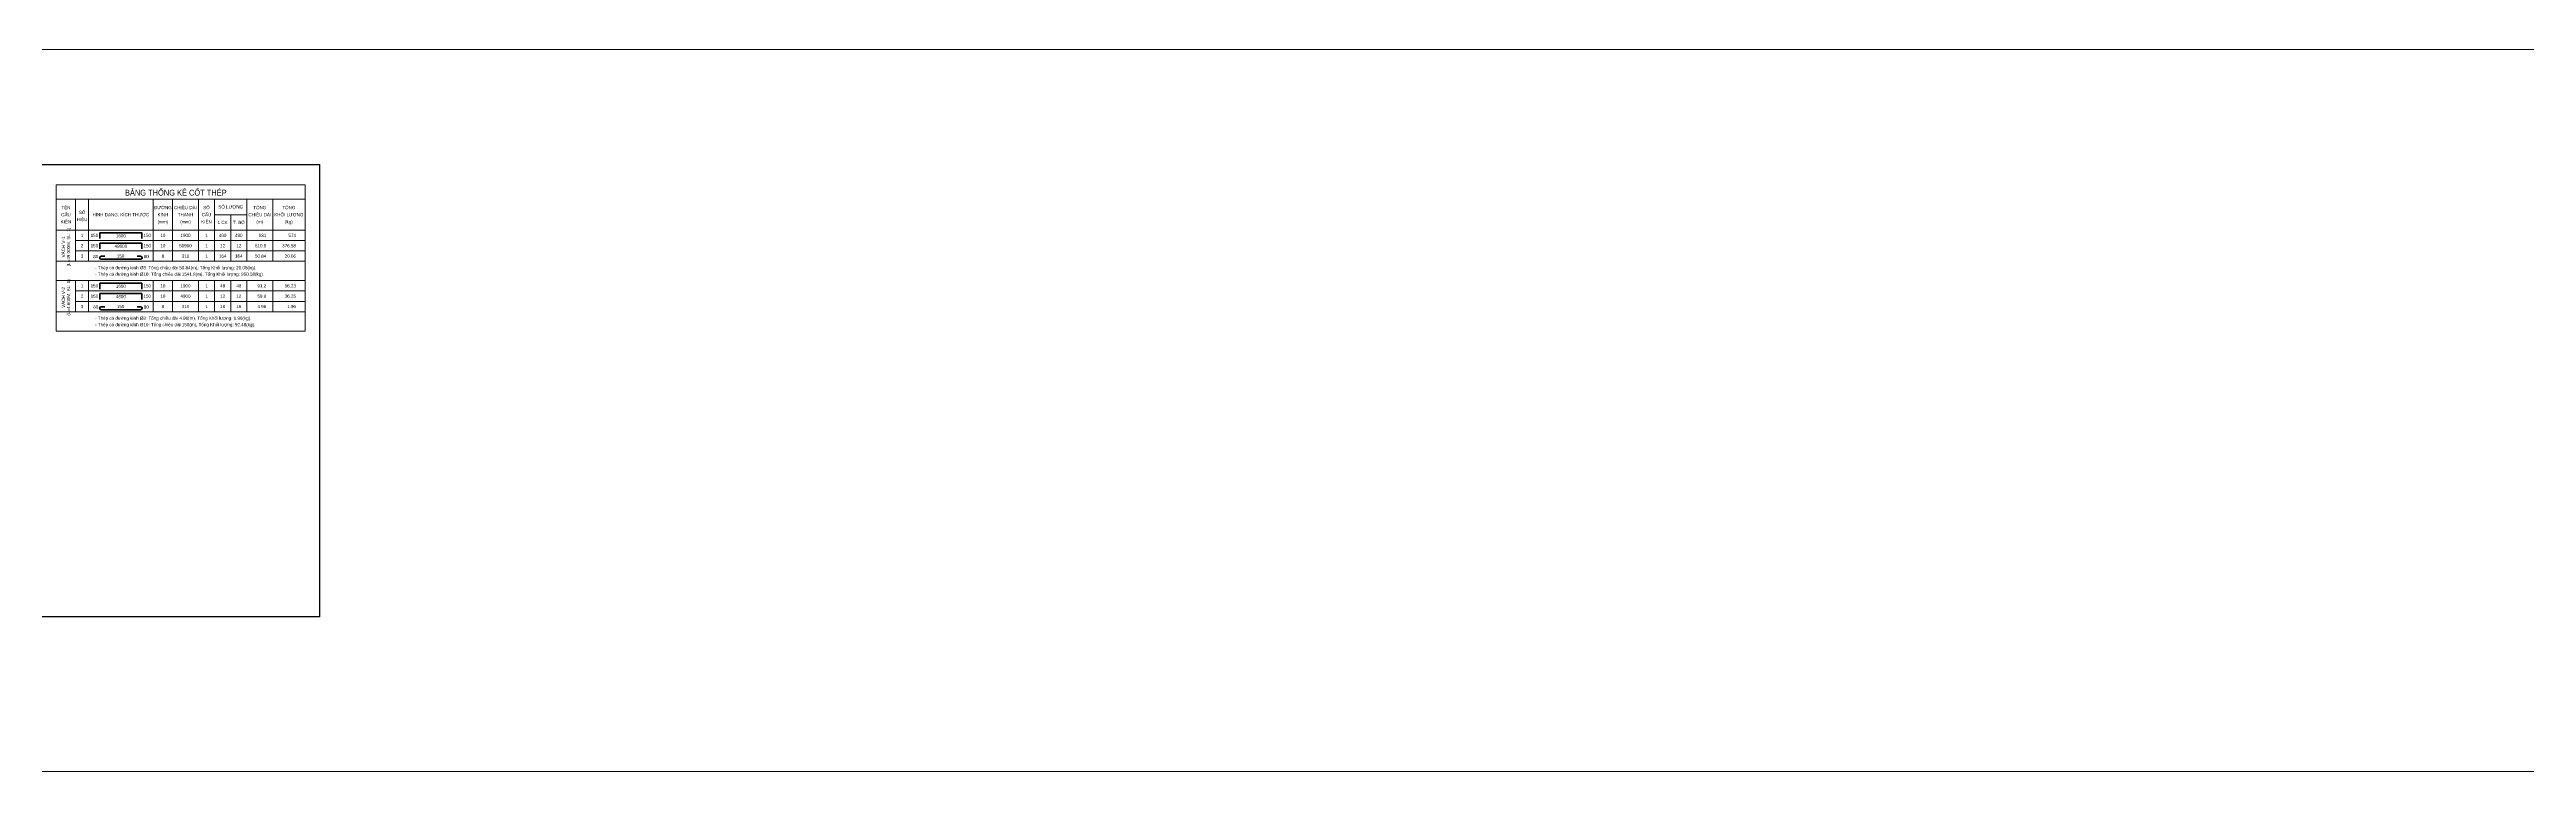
# Model space of a CAD drawing. Extents: x -165145 to 691808, y -202842 to 311040.
# Drawn here: x 266647 to 362496, y 28236 to 56138 of the extents above; entities that cross this region are included whole.
import ezdxf
from ezdxf.enums import TextEntityAlignment as Align

# ---------------------------------------------------------------- set-up
doc = ezdxf.new("R2010")
doc.units = 0
doc.header["$LTSCALE"] = 10
doc.header["$MEASUREMENT"] = 0
doc.layers.get('0').update_dxf_attribs({"linetype": 'CONTINUOUS'})
doc.layers.get('Defpoints').update_dxf_attribs({"color": 5, "linetype": 'CONTINUOUS'})
for name, color, linetype, lineweight in [('DCE_BaoBeTong', 4, 'CONTINUOUS', 18), ('Dce_text', 7, 'CONTINUOUS', 13), ('DCE_ThepChu', 1, 'CONTINUOUS', 35), ('GE_KC_NETMANH', 8, 'CONTINUOUS', 20), ('GE_KC_TEXT', 4, 'CONTINUOUS', 20), ('TEXT', 4, 'CONTINUOUS', 20)]:
    doc.layers.add(name, color=color, linetype=linetype, lineweight=lineweight)
doc.styles.add('Dce_Text', font='arial.ttf', dxfattribs={"width": 0.8})
doc.styles.add('Dce_Text2', font='arial.ttf', dxfattribs={"width": 0.8})

# ---------------------------------------------------------------- blocks, each defined once
blk = doc.blocks.new('TKTitle')
at = {"layer": 'DCE_BaoBeTong'}
for p, q in [((15, -11), (15, -35)), ((25, -11), (25, -35)), ((75, -11), (75, -35)), ((90, -11), (90, -35)), ((110, -11), (110, -35)), ((122.5, -11), (122.5, -35)), ((147.5, -11), (147.5, -35)), ((167.5, -11), (167.5, -35)), ((122.5, -23), (147.5, -23)), ((135, -23), (135, -35))]:
    blk.add_line(p, q, dxfattribs=at)
for points in [[(0, 0), (0, -11), (0, -35), (15, -35), (25, -35), (75, -35), (90, -35), (122.5, -35), (135, -35), (147.5, -35), (167.5, -35), (192.5, -35), (192.5, -11), (192.5, 0), (0, 0)], [(0, -11), (15, -11), (25, -11), (75, -11), (90, -11), (122.5, -11), (147.5, -11), (167.5, -11), (192.5, -11)]]:
    blk.add_lwpolyline(points, dxfattribs=at)
at = {"style": 'Dce_Text', "width": 0.8}
for s, height, p in [('TÊN', 2.5, (7.5, -17.5)), ('BẢNG THỐNG KÊ CỐT THÉP', 4.5, (92.5, -6)), ('ĐƯỜNG', 2.5, (82.5, -17.5)), ('CHIỀU DÀI', 2.5, (100, -17.5)), ('SỐ', 2.5, (116.25, -17.5)), ('SỐ LƯỢNG', 2.5, (135, -17)), ('TỔNG', 2.5, (157.5, -17.5)), ('TỔNG', 2.5, (180, -17.5)), ('KIỆN', 2.5, (7.5, -28.5)), ('CẤU', 2.5, (7.5, -23)), ('HIỆU', 2.5, (20, -26.75)), ('SỐ', 2.5, (20, -21.25)), ('HÌNH DẠNG, KÍCH THƯỚC', 2.5, (50, -23)), ('KÍNH', 2.5, (82.5, -23)), ('(mm)', 2.5, (82.5, -28.5)), ('THANH', 2.5, (100, -23)), ('(mm)', 2.5, (100, -28.5)), ('KIỆN', 2.5, (116.25, -28.5)), ('CẤU', 2.5, (116.25, -23)), ('1 CK', 2.5, (128.75, -29)), ('T. BỘ', 2.5, (141.25, -29)), ('CHIỀU DÀI', 2.5, (157.5, -23)), ('(m)', 2.5, (157.5, -28.5)), ('KHỐI LƯỢNG', 2.5, (180, -23)), ('(kg)', 2.5, (180, -28.5))]:
    blk.add_text(s, height=height, dxfattribs=at).set_placement(p, align=Align.MIDDLE_CENTER)
blk = doc.blocks.new('TenCauKien')
at = {"layer": 'Dce_text', "style": 'Dce_Text', "width": 0.8}
for tag, p in [('TENCAUKIEN', (-2, 0)), ('SOCAUKIEN', (2, 0))]:
    blk.add_attdef(tag, text='', height=2.5, rotation=90, dxfattribs=at).set_placement(p, align=Align.MIDDLE_CENTER)
blk = doc.blocks.new('TK4')
at = {"layer": 'DCE_BaoBeTong'}
for p, q in [((0, -8), (0, 0)), ((25, -8), (25, 0)), ((75, -8), (75, 0)), ((90, -8), (90, 0)), ((110, -8), (110, 0)), ((122.5, -8), (122.5, 0)), ((135, -8), (135, 0)), ((147.5, -8), (147.5, 0)), ((167.5, -8), (167.5, 0))]:
    blk.add_line(p, q, dxfattribs=at)
for points in [[(15, -8), (25, -8), (75, -8), (90, -8), (122.5, -8), (135, -8), (147.5, -8), (167.5, -8), (192.5, -8), (192.5, 0)], [(15, 0), (15, -8)]]:
    blk.add_lwpolyline(points, dxfattribs=at)
at = {"layer": 'DCE_ThepChu'}
blk.add_lwpolyline([(33.8, -6.5), (33.8, -2), (66.2, -2), (66.2, -6.5)], dxfattribs=at)
at = {"layer": 'Dce_text', "color": 2, "style": 'Dce_Text', "width": 0.8, "flags": 4}
for tag, p in [('SH', (20, -4)), ('L2', (50, -4.3)), ('DK', (82.5, -4)), ('sumL', (100, -4)), ('SKC', (116.2, -4)), ('SL', (128.8, -4))]:
    blk.add_attdef(tag, text='', height=2.5, dxfattribs=at).set_placement(p, align=Align.MIDDLE_CENTER)
for tag, p in [('L1', (32.4, -4)), ('Lall', (162.5, -4)), ('KL', (185.5, -4))]:
    blk.add_attdef(tag, text='', height=2.5, dxfattribs=at).set_placement(p, align=Align.MIDDLE_RIGHT)
blk.add_attdef('L3', text='', height=2.5, dxfattribs=at).set_placement((67.5, -4), align=Align.MIDDLE_LEFT)
at = {"layer": 'Dce_text', "color": 2, "style": 'Dce_Text', "width": 0.8}
blk.add_attdef('TSL', text='', height=2.5, dxfattribs=at).set_placement((141.2, -4), align=Align.MIDDLE_CENTER)
blk = doc.blocks.new('TK8')
at = {"layer": 'DCE_BaoBeTong'}
for p, q in [((0, -8), (0, 0)), ((25, -8), (25, 0)), ((75, -8), (75, 0)), ((90, -8), (90, 0)), ((110, -8), (110, 0)), ((122.5, -8), (122.5, 0)), ((135, -8), (135, 0)), ((147.5, -8), (147.5, 0)), ((167.5, -8), (167.5, 0))]:
    blk.add_line(p, q, dxfattribs=at)
for points in [[(15, -8), (25, -8), (75, -8), (90, -8), (122.5, -8), (135, -8), (147.5, -8), (167.5, -8), (192.5, -8), (192.5, 0)], [(15, 0), (15, -8)]]:
    blk.add_lwpolyline(points, dxfattribs=at)
at = {"layer": 'DCE_ThepChu'}
blk.add_lwpolyline([(37.5, -4.2), (34.7, -4.2, 1), (34.7, -6.5), (65.3, -6.5, 1), (65.3, -4.2), (62.5, -4.2)], format="xyb", dxfattribs=at)
at = {"layer": 'Dce_text', "color": 2, "style": 'Dce_Text', "width": 0.8, "flags": 4}
for tag, p in [('SH', (20, -4)), ('L', (49.8, -4)), ('DK', (82.5, -4)), ('sumL', (100, -4)), ('SKC', (116.2, -4)), ('SL', (128.8, -4))]:
    blk.add_attdef(tag, text='', height=2.5, dxfattribs=at).set_placement(p, align=Align.MIDDLE_CENTER)
at = {"layer": 'Dce_text', "color": 2, "style": 'Dce_Text', "width": 0.8}
blk.add_attdef('M1', text='', height=2.5, dxfattribs=at).set_placement((32.5, -4.4), align=Align.MIDDLE_RIGHT)
blk.add_attdef('M2', text='', height=2.5, dxfattribs=at).set_placement((67.7, -4.4), align=Align.MIDDLE_LEFT)
blk.add_attdef('TSL', text='', height=2.5, dxfattribs=at).set_placement((141.2, -4), align=Align.MIDDLE_CENTER)
at = {"layer": 'Dce_text', "color": 2, "style": 'Dce_Text', "width": 0.8, "flags": 4}
for tag, p in [('Lall', (162.5, -4)), ('KL', (185.5, -4))]:
    blk.add_attdef(tag, text='', height=2.5, dxfattribs=at).set_placement(p, align=Align.MIDDLE_RIGHT)

msp = doc.modelspace()

# ---------------------------------------------------------------- linework, layer by layer
at = {"layer": 'DCE_BaoBeTong'}
for p, q in [((266908.20192, 47956.53578), (267658.20192, 47956.53578)), ((266908.20192, 47956.53578), (266908.20192, 47206.53578)), ((276533.20192, 47956.53578), (276533.20192, 47206.53578)), ((266908.20192, 47206.53578), (276533.20192, 47206.53578)), ((266908.20192, 46006.53578), (267658.20192, 46006.53578)), ((266908.20192, 46006.53578), (266908.20192, 45256.53578)), ((266908.20192, 45256.53578), (276533.20192, 45256.53578)), ((276533.20192, 46006.53578), (276533.20192, 45256.53578))]:
    msp.add_line(p, q, dxfattribs=at)
at = {"layer": 'Defpoints'}
msp.add_lwpolyline([(256079.62104, 51690.67134), (277096.58979, 51690.67134), (277096.58979, 34206.99009), (256079.62104, 34206.99009)], close=True, dxfattribs=at)
at = {"layer": 'GE_KC_NETMANH'}
for p, q in [((174130.40086, 56137.81397), (385223.40086, 56137.81397)), ((174130.40086, 28236.30009), (385223.40086, 28236.30009))]:
    msp.add_line(p, q, dxfattribs=at)

# ---------------------------------------------------------------- block references
at = {"layer": 'GE_KC_TEXT'}
ref = msp.add_blockref('TK4', (266908.20192, 49156.53578), dxfattribs=dict(at, xscale=50, yscale=50, zscale=50))
ref.add_attrib('SH', '1', dxfattribs={"layer": 'Dce_text', "color": 2, "height": 125, "style": 'Dce_Text', "width": 0.8}).set_placement((267908.20192, 48956.53578), align=Align.MIDDLE_CENTER)
ref.add_attrib('L2', '1600', dxfattribs={"layer": 'Dce_text', "color": 2, "height": 125, "style": 'Dce_Text', "width": 0.8}).set_placement((269408.20192, 48940.57399), align=Align.MIDDLE_CENTER)
ref.add_attrib('L1', '150', dxfattribs={"layer": 'Dce_text', "color": 2, "height": 125, "style": 'Dce_Text', "width": 0.8}).set_placement((268529.46723, 48956.53578), align=Align.MIDDLE_RIGHT)
ref.add_attrib('L3', '150', dxfattribs={"layer": 'Dce_text', "color": 2, "height": 125, "style": 'Dce_Text', "width": 0.8}).set_placement((270282.44089, 48956.53578), align=Align.MIDDLE_LEFT)
ref.add_attrib('DK', '10', dxfattribs={"layer": 'Dce_text', "color": 2, "height": 125, "style": 'Dce_Text', "width": 0.8}).set_placement((271033.20192, 48956.53578), align=Align.MIDDLE_CENTER)
ref.add_attrib('sumL', '1900', dxfattribs={"layer": 'Dce_text', "color": 2, "height": 125, "style": 'Dce_Text', "width": 0.8}).set_placement((271908.20192, 48956.53578), align=Align.MIDDLE_CENTER)
ref.add_attrib('SL', '490', dxfattribs={"layer": 'Dce_text', "color": 2, "height": 125, "style": 'Dce_Text', "width": 0.8}).set_placement((273345.70192, 48956.53578), align=Align.MIDDLE_CENTER)
ref.add_attrib('SKC', '1', dxfattribs={"layer": 'Dce_text', "color": 2, "height": 125, "style": 'Dce_Text', "width": 0.8}).set_placement((272720.70192, 48956.53578), align=Align.MIDDLE_CENTER)
ref.add_attrib('Lall', '931', dxfattribs={"layer": 'Dce_text', "color": 2, "height": 125, "style": 'Dce_Text', "width": 0.8}).set_placement((275033.20192, 48956.53578), align=Align.MIDDLE_RIGHT)
ref.add_attrib('KL', '574', dxfattribs={"layer": 'Dce_text', "color": 2, "height": 125, "style": 'Dce_Text', "width": 0.8}).set_placement((276183.20192, 48956.53578), align=Align.MIDDLE_RIGHT)
ref.add_attrib('TSL', '490', dxfattribs={"layer": 'Dce_text', "color": 2, "height": 125, "style": 'Dce_Text', "width": 0.8}).set_placement((273970.70192, 48956.53578), align=Align.MIDDLE_CENTER)
ref = msp.add_blockref('TK4', (266908.20192, 48756.53578), dxfattribs=dict(at, xscale=50, yscale=50, zscale=50))
ref.add_attrib('SH', '2', dxfattribs={"layer": 'Dce_text', "color": 2, "height": 125, "style": 'Dce_Text', "width": 0.8}).set_placement((267908.20192, 48556.53578), align=Align.MIDDLE_CENTER)
ref.add_attrib('L2', '49000', dxfattribs={"layer": 'Dce_text', "color": 2, "height": 125, "style": 'Dce_Text', "width": 0.8}).set_placement((269408.20192, 48540.57399), align=Align.MIDDLE_CENTER)
ref.add_attrib('L1', '150', dxfattribs={"layer": 'Dce_text', "color": 2, "height": 125, "style": 'Dce_Text', "width": 0.8}).set_placement((268529.46723, 48556.53578), align=Align.MIDDLE_RIGHT)
ref.add_attrib('L3', '150', dxfattribs={"layer": 'Dce_text', "color": 2, "height": 125, "style": 'Dce_Text', "width": 0.8}).set_placement((270282.44089, 48556.53578), align=Align.MIDDLE_LEFT)
ref.add_attrib('DK', '10', dxfattribs={"layer": 'Dce_text', "color": 2, "height": 125, "style": 'Dce_Text', "width": 0.8}).set_placement((271033.20192, 48556.53578), align=Align.MIDDLE_CENTER)
ref.add_attrib('sumL', '50900', dxfattribs={"layer": 'Dce_text', "color": 2, "height": 125, "style": 'Dce_Text', "width": 0.8}).set_placement((271908.20192, 48556.53578), align=Align.MIDDLE_CENTER)
ref.add_attrib('SL', '12', dxfattribs={"layer": 'Dce_text', "color": 2, "height": 125, "style": 'Dce_Text', "width": 0.8}).set_placement((273345.70192, 48556.53578), align=Align.MIDDLE_CENTER)
ref.add_attrib('SKC', '1', dxfattribs={"layer": 'Dce_text', "color": 2, "height": 125, "style": 'Dce_Text', "width": 0.8}).set_placement((272720.70192, 48556.53578), align=Align.MIDDLE_CENTER)
ref.add_attrib('Lall', '610.8', dxfattribs={"layer": 'Dce_text', "color": 2, "height": 125, "style": 'Dce_Text', "width": 0.8}).set_placement((275033.20192, 48556.53578), align=Align.MIDDLE_RIGHT)
ref.add_attrib('KL', '376.58', dxfattribs={"layer": 'Dce_text', "color": 2, "height": 125, "style": 'Dce_Text', "width": 0.8}).set_placement((276183.20192, 48556.53578), align=Align.MIDDLE_RIGHT)
ref.add_attrib('TSL', '12', dxfattribs={"layer": 'Dce_text', "color": 2, "height": 125, "style": 'Dce_Text', "width": 0.8}).set_placement((273970.70192, 48556.53578), align=Align.MIDDLE_CENTER)
ref = msp.add_blockref('TK8', (266908.20192, 48356.53578), dxfattribs=dict(at, xscale=50, yscale=50, zscale=50))
ref.add_attrib('M2', '80', dxfattribs={"layer": 'Dce_text', "color": 2, "height": 125, "style": 'Dce_Text', "width": 0.8}).set_placement((270292.48841, 48138.72214), align=Align.MIDDLE_LEFT)
ref.add_attrib('M1', '80', dxfattribs={"layer": 'Dce_text', "color": 2, "height": 125, "style": 'Dce_Text', "width": 0.8}).set_placement((268533.3017, 48138.72214), align=Align.MIDDLE_RIGHT)
ref.add_attrib('KL', '20.06', dxfattribs={"layer": 'Dce_text', "color": 2, "height": 125, "style": 'Dce_Text', "width": 0.8}).set_placement((276183.20192, 48156.53578), align=Align.MIDDLE_RIGHT)
ref.add_attrib('Lall', '50.84', dxfattribs={"layer": 'Dce_text', "color": 2, "height": 125, "style": 'Dce_Text', "width": 0.8}).set_placement((275033.20192, 48156.53578), align=Align.MIDDLE_RIGHT)
ref.add_attrib('SKC', '1', dxfattribs={"layer": 'Dce_text', "color": 2, "height": 125, "style": 'Dce_Text', "width": 0.8}).set_placement((272720.70192, 48156.53578), align=Align.MIDDLE_CENTER)
ref.add_attrib('SL', '164', dxfattribs={"layer": 'Dce_text', "color": 2, "height": 125, "style": 'Dce_Text', "width": 0.8}).set_placement((273345.70192, 48156.53578), align=Align.MIDDLE_CENTER)
ref.add_attrib('sumL', '310', dxfattribs={"layer": 'Dce_text', "color": 2, "height": 125, "style": 'Dce_Text', "width": 0.8}).set_placement((271908.20192, 48156.53578), align=Align.MIDDLE_CENTER)
ref.add_attrib('DK', '8', dxfattribs={"layer": 'Dce_text', "color": 2, "height": 125, "style": 'Dce_Text', "width": 0.8}).set_placement((271033.20192, 48156.53578), align=Align.MIDDLE_CENTER)
ref.add_attrib('L', '150', dxfattribs={"layer": 'Dce_text', "color": 2, "height": 125, "style": 'Dce_Text', "width": 0.8}).set_placement((269397.82435, 48156.53578), align=Align.MIDDLE_CENTER)
ref.add_attrib('SH', '3', dxfattribs={"layer": 'Dce_text', "color": 2, "height": 125, "style": 'Dce_Text', "width": 0.8}).set_placement((267908.20192, 48156.53578), align=Align.MIDDLE_CENTER)
ref.add_attrib('TSL', '164', dxfattribs={"layer": 'Dce_text', "color": 2, "height": 125, "style": 'Dce_Text', "width": 0.8}).set_placement((273970.70192, 48156.53578), align=Align.MIDDLE_CENTER)
ref = msp.add_blockref('TK4', (266908.20192, 47206.53578), dxfattribs=dict(at, xscale=50, yscale=50, zscale=50))
ref.add_attrib('SH', '1', dxfattribs={"layer": 'Dce_text', "color": 2, "height": 125, "style": 'Dce_Text', "width": 0.8}).set_placement((267908.20192, 47006.53578), align=Align.MIDDLE_CENTER)
ref.add_attrib('L2', '1600', dxfattribs={"layer": 'Dce_text', "color": 2, "height": 125, "style": 'Dce_Text', "width": 0.8}).set_placement((269408.20192, 46990.57399), align=Align.MIDDLE_CENTER)
ref.add_attrib('L1', '150', dxfattribs={"layer": 'Dce_text', "color": 2, "height": 125, "style": 'Dce_Text', "width": 0.8}).set_placement((268529.46723, 47006.53578), align=Align.MIDDLE_RIGHT)
ref.add_attrib('L3', '150', dxfattribs={"layer": 'Dce_text', "color": 2, "height": 125, "style": 'Dce_Text', "width": 0.8}).set_placement((270282.44089, 47006.53578), align=Align.MIDDLE_LEFT)
ref.add_attrib('DK', '10', dxfattribs={"layer": 'Dce_text', "color": 2, "height": 125, "style": 'Dce_Text', "width": 0.8}).set_placement((271033.20192, 47006.53578), align=Align.MIDDLE_CENTER)
ref.add_attrib('sumL', '1900', dxfattribs={"layer": 'Dce_text', "color": 2, "height": 125, "style": 'Dce_Text', "width": 0.8}).set_placement((271908.20192, 47006.53578), align=Align.MIDDLE_CENTER)
ref.add_attrib('SL', '48', dxfattribs={"layer": 'Dce_text', "color": 2, "height": 125, "style": 'Dce_Text', "width": 0.8}).set_placement((273345.70192, 47006.53578), align=Align.MIDDLE_CENTER)
ref.add_attrib('SKC', '1', dxfattribs={"layer": 'Dce_text', "color": 2, "height": 125, "style": 'Dce_Text', "width": 0.8}).set_placement((272720.70192, 47006.53578), align=Align.MIDDLE_CENTER)
ref.add_attrib('Lall', '91.2', dxfattribs={"layer": 'Dce_text', "color": 2, "height": 125, "style": 'Dce_Text', "width": 0.8}).set_placement((275033.20192, 47006.53578), align=Align.MIDDLE_RIGHT)
ref.add_attrib('KL', '56.23', dxfattribs={"layer": 'Dce_text', "color": 2, "height": 125, "style": 'Dce_Text', "width": 0.8}).set_placement((276183.20192, 47006.53578), align=Align.MIDDLE_RIGHT)
ref.add_attrib('TSL', '48', dxfattribs={"layer": 'Dce_text', "color": 2, "height": 125, "style": 'Dce_Text', "width": 0.8}).set_placement((273970.70192, 47006.53578), align=Align.MIDDLE_CENTER)
ref = msp.add_blockref('TK4', (266908.20192, 46806.53578), dxfattribs=dict(at, xscale=50, yscale=50, zscale=50))
ref.add_attrib('SH', '2', dxfattribs={"layer": 'Dce_text', "color": 2, "height": 125, "style": 'Dce_Text', "width": 0.8}).set_placement((267908.20192, 46606.53578), align=Align.MIDDLE_CENTER)
ref.add_attrib('L2', '4600', dxfattribs={"layer": 'Dce_text', "color": 2, "height": 125, "style": 'Dce_Text', "width": 0.8}).set_placement((269408.20192, 46590.57399), align=Align.MIDDLE_CENTER)
ref.add_attrib('L1', '150', dxfattribs={"layer": 'Dce_text', "color": 2, "height": 125, "style": 'Dce_Text', "width": 0.8}).set_placement((268529.46723, 46606.53578), align=Align.MIDDLE_RIGHT)
ref.add_attrib('L3', '150', dxfattribs={"layer": 'Dce_text', "color": 2, "height": 125, "style": 'Dce_Text', "width": 0.8}).set_placement((270282.44089, 46606.53578), align=Align.MIDDLE_LEFT)
ref.add_attrib('DK', '10', dxfattribs={"layer": 'Dce_text', "color": 2, "height": 125, "style": 'Dce_Text', "width": 0.8}).set_placement((271033.20192, 46606.53578), align=Align.MIDDLE_CENTER)
ref.add_attrib('sumL', '4900', dxfattribs={"layer": 'Dce_text', "color": 2, "height": 125, "style": 'Dce_Text', "width": 0.8}).set_placement((271908.20192, 46606.53578), align=Align.MIDDLE_CENTER)
ref.add_attrib('SL', '12', dxfattribs={"layer": 'Dce_text', "color": 2, "height": 125, "style": 'Dce_Text', "width": 0.8}).set_placement((273345.70192, 46606.53578), align=Align.MIDDLE_CENTER)
ref.add_attrib('SKC', '1', dxfattribs={"layer": 'Dce_text', "color": 2, "height": 125, "style": 'Dce_Text', "width": 0.8}).set_placement((272720.70192, 46606.53578), align=Align.MIDDLE_CENTER)
ref.add_attrib('Lall', '58.8', dxfattribs={"layer": 'Dce_text', "color": 2, "height": 125, "style": 'Dce_Text', "width": 0.8}).set_placement((275033.20192, 46606.53578), align=Align.MIDDLE_RIGHT)
ref.add_attrib('KL', '36.25', dxfattribs={"layer": 'Dce_text', "color": 2, "height": 125, "style": 'Dce_Text', "width": 0.8}).set_placement((276183.20192, 46606.53578), align=Align.MIDDLE_RIGHT)
ref.add_attrib('TSL', '12', dxfattribs={"layer": 'Dce_text', "color": 2, "height": 125, "style": 'Dce_Text', "width": 0.8}).set_placement((273970.70192, 46606.53578), align=Align.MIDDLE_CENTER)
ref = msp.add_blockref('TK8', (266908.20192, 46406.53578), dxfattribs=dict(at, xscale=50, yscale=50, zscale=50))
ref.add_attrib('M2', '80', dxfattribs={"layer": 'Dce_text', "color": 2, "height": 125, "style": 'Dce_Text', "width": 0.8}).set_placement((270292.48841, 46188.72214), align=Align.MIDDLE_LEFT)
ref.add_attrib('M1', '80', dxfattribs={"layer": 'Dce_text', "color": 2, "height": 125, "style": 'Dce_Text', "width": 0.8}).set_placement((268533.3017, 46188.72214), align=Align.MIDDLE_RIGHT)
ref.add_attrib('KL', '1.96', dxfattribs={"layer": 'Dce_text', "color": 2, "height": 125, "style": 'Dce_Text', "width": 0.8}).set_placement((276183.20192, 46206.53578), align=Align.MIDDLE_RIGHT)
ref.add_attrib('Lall', '4.96', dxfattribs={"layer": 'Dce_text', "color": 2, "height": 125, "style": 'Dce_Text', "width": 0.8}).set_placement((275033.20192, 46206.53578), align=Align.MIDDLE_RIGHT)
ref.add_attrib('SKC', '1', dxfattribs={"layer": 'Dce_text', "color": 2, "height": 125, "style": 'Dce_Text', "width": 0.8}).set_placement((272720.70192, 46206.53578), align=Align.MIDDLE_CENTER)
ref.add_attrib('SL', '16', dxfattribs={"layer": 'Dce_text', "color": 2, "height": 125, "style": 'Dce_Text', "width": 0.8}).set_placement((273345.70192, 46206.53578), align=Align.MIDDLE_CENTER)
ref.add_attrib('sumL', '310', dxfattribs={"layer": 'Dce_text', "color": 2, "height": 125, "style": 'Dce_Text', "width": 0.8}).set_placement((271908.20192, 46206.53578), align=Align.MIDDLE_CENTER)
ref.add_attrib('DK', '8', dxfattribs={"layer": 'Dce_text', "color": 2, "height": 125, "style": 'Dce_Text', "width": 0.8}).set_placement((271033.20192, 46206.53578), align=Align.MIDDLE_CENTER)
ref.add_attrib('L', '150', dxfattribs={"layer": 'Dce_text', "color": 2, "height": 125, "style": 'Dce_Text', "width": 0.8}).set_placement((269397.82435, 46206.53578), align=Align.MIDDLE_CENTER)
ref.add_attrib('SH', '3', dxfattribs={"layer": 'Dce_text', "color": 2, "height": 125, "style": 'Dce_Text', "width": 0.8}).set_placement((267908.20192, 46206.53578), align=Align.MIDDLE_CENTER)
ref.add_attrib('TSL', '16', dxfattribs={"layer": 'Dce_text', "color": 2, "height": 125, "style": 'Dce_Text', "width": 0.8}).set_placement((273970.70192, 46206.53578), align=Align.MIDDLE_CENTER)
at = {"layer": 'TEXT', "xscale": 50, "yscale": 50, "zscale": 50}
msp.add_blockref('TKTitle', (266908.20192, 50906.53578), dxfattribs=at)
for p, values in [((267283.20192, 48506.96892), {'SOCAUKIEN': '(L=49.000M; SL: 1)', 'TENCAUKIEN': 'VÁCH V-1'}), ((267283.20192, 46556.96892), {'SOCAUKIEN': '(L=4.600M; SL: 1)', 'TENCAUKIEN': 'VÁCH V-2'})]:
    msp.add_blockref('TenCauKien', p, dxfattribs=at).add_auto_attribs(values)

# ---------------------------------------------------------------- texts
at = {"layer": 'Dce_text', "style": 'Dce_Text2'}
for s, p in [('- Thép có đường kính Ø8: Tổng chiều dài 50.84(m), Tổng Khối lượng: 20.06(kg).', (268408.20192, 47706.53578)), ('- Thép có đường kính Ø10: Tổng chiều dài 1541.8(m), Tổng Khối lượng: 950.58(kg).', (268408.20192, 47456.53578)), ('- Thép có đường kính Ø8: Tổng chiều dài 4.96(m), Tổng Khối lượng: 1.96(kg).', (268408.20192, 45756.53578)), ('- Thép có đường kính Ø10: Tổng chiều dài 150(m), Tổng Khối lượng: 92.48(kg).', (268408.20192, 45506.53578))]:
    msp.add_text(s, height=125, dxfattribs=at).set_placement(p, align=Align.MIDDLE_LEFT)

doc.saveas('drawing.dxf')
